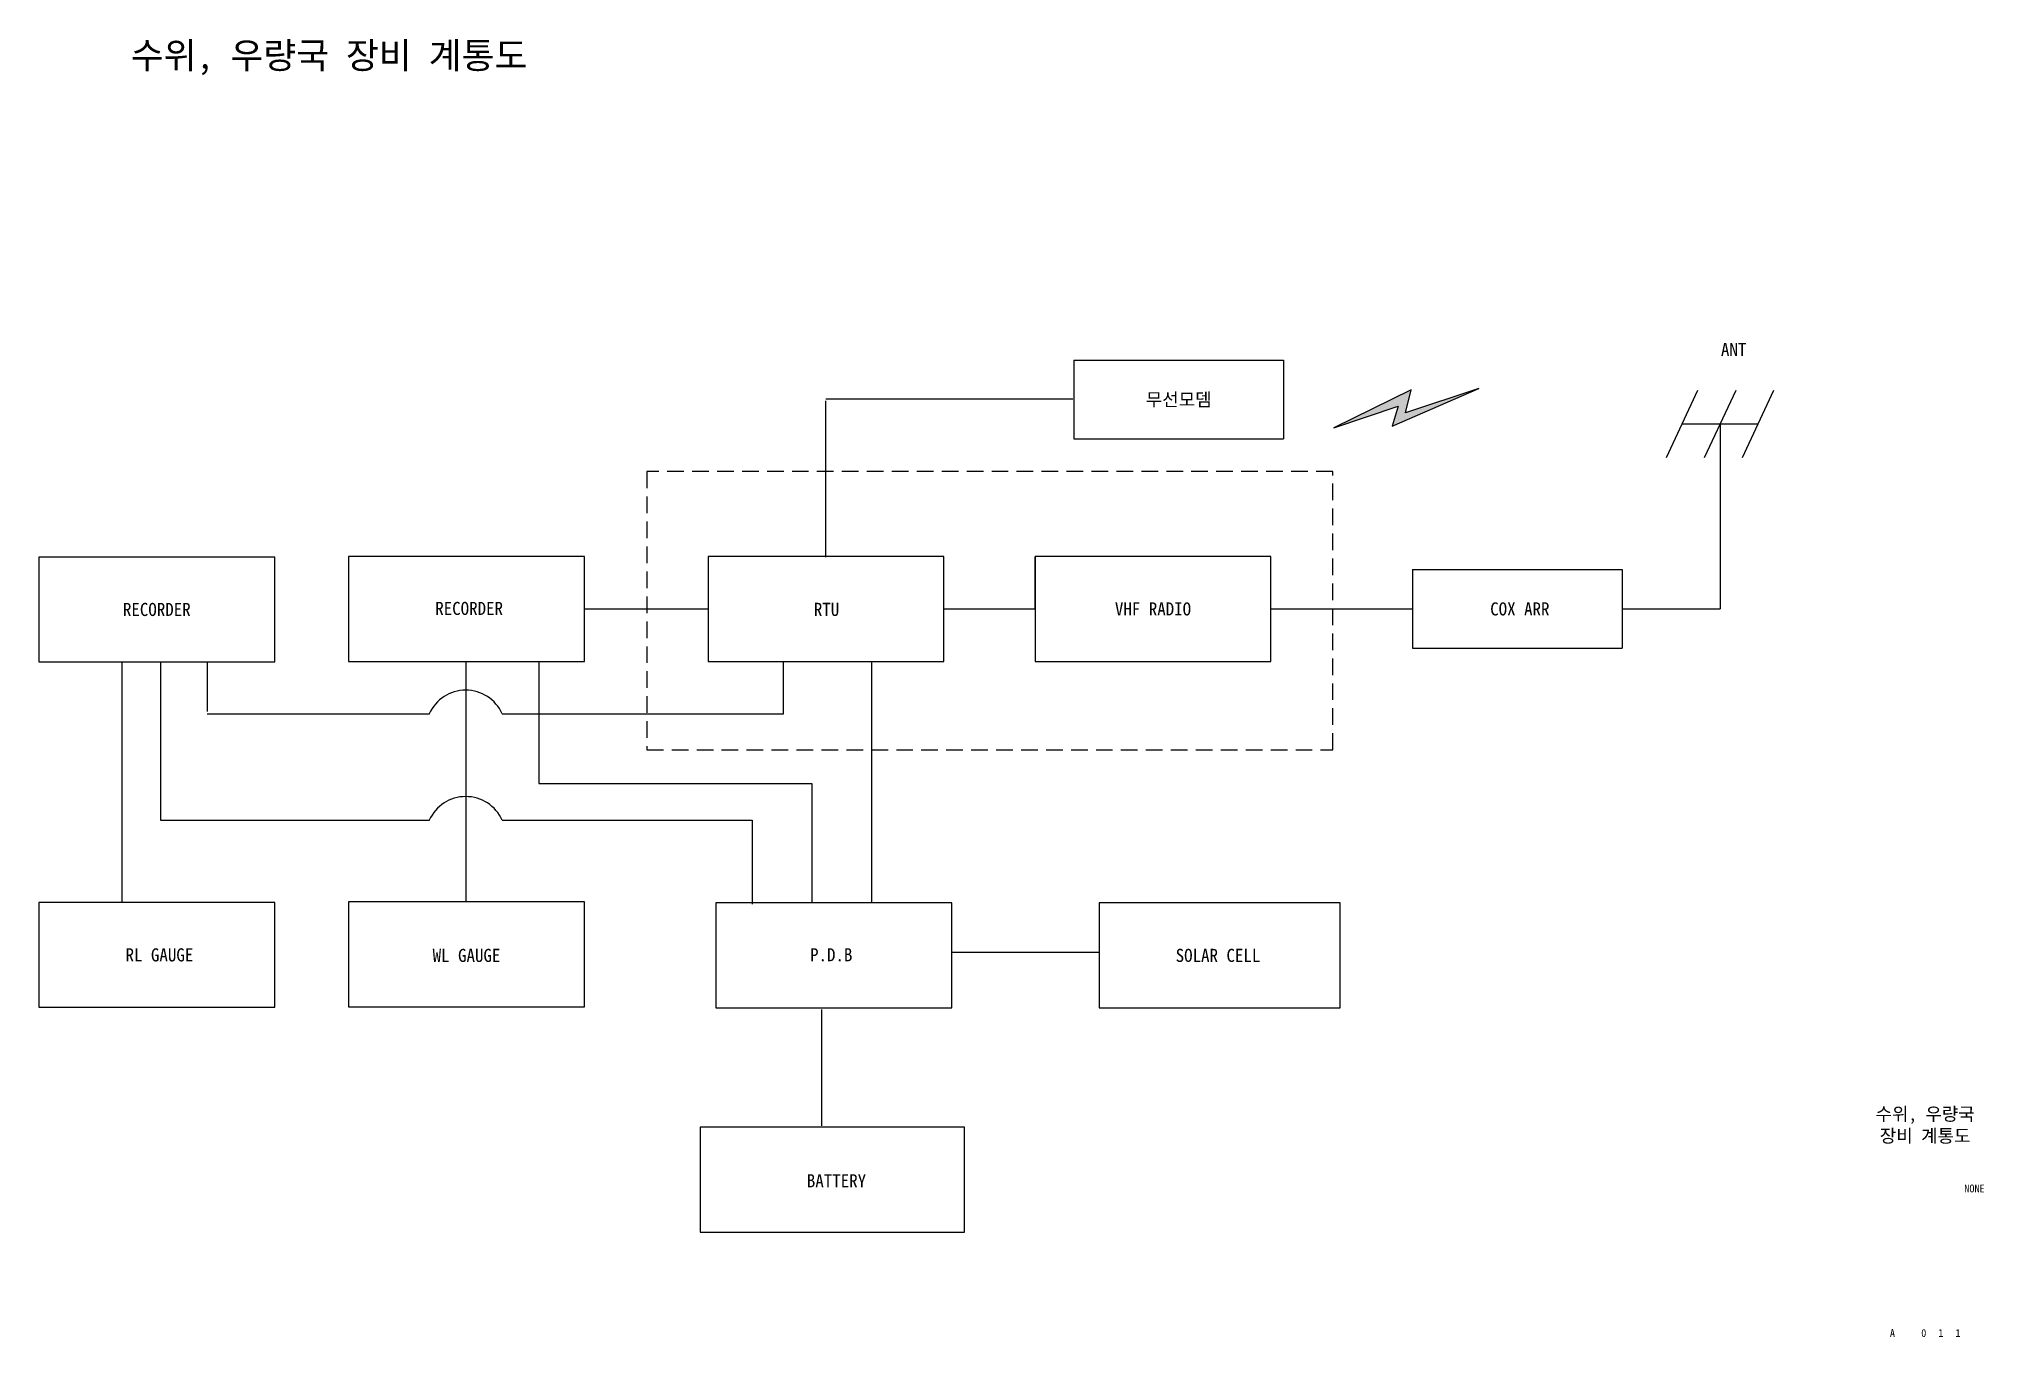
# Model space of a CAD drawing. Header units: millimetres. Extents: x 30 to 401, y 14 to 261.
import ezdxf
from ezdxf.enums import TextEntityAlignment as Align

# ---------------------------------------------------------------- set-up
doc = ezdxf.new("R2010")
doc.units = ezdxf.units.MM
doc.linetypes.add('HIDDEN', pattern=[9.525, 6.35, -3.175])
doc.layers.get('0').update_dxf_attribs({"linetype": 'CONTINUOUS'})
for name, color, linetype in [('CABLE', 1, 'CONTINUOUS'), ('LINE', 7, 'CONTINUOUS'), ('txt', 7, 'CONTINUOUS')]:
    doc.layers.add(name, color=color, linetype=linetype)
doc.styles.add('style', font='')
doc.styles.add('style1', font='')
doc.styles.get('style').set_extended_font_data('GulimChe')
doc.styles.get('style1').set_extended_font_data('GulimChe')

# ---------------------------------------------------------------- blocks, each defined once
blk = doc.blocks.new('ns')
h = blk.add_hatch(color=1)
h.set_gradient(color1=(255, 0, 0), color2=(255, 66, 66), one_color=1, tint=0.63, name='INVHEMISPHERICAL')
h.paths.add_polyline_path([(37.28, 9.61), (23.32, 4.94), (24.4, 9.38), (9.63, 2.09), (21.89, 6.22), (20.77, 2.4)])
at = {"layer": 'CABLE'}
for p, q in [((24.4, 9.38), (9.63, 2.09)), ((20.77, 2.4), (37.28, 9.61)), ((37.28, 9.61), (23.32, 4.94)), ((23.32, 4.94), (24.4, 9.38)), ((9.63, 2.09), (21.89, 6.22)), ((21.89, 6.22), (20.77, 2.4))]:
    blk.add_line(p, q, dxfattribs=at)

msp = doc.modelspace()

# ---------------------------------------------------------------- linework, layer by layer
at = {"layer": 'CABLE'}
for p, q in [((180.03, 192.51), (227.19, 192.51)), ((180.03, 162.32), (180.03, 192.15)), ((350.68, 175.13), (350.68, 152.43)), ((133.98, 152.43), (155.38, 152.43)), ((147.38, 152.43), (157.58, 152.43)), ((202.58, 152.43), (217.58, 152.43)), ((202.58, 152.43), (219.98, 152.43)), ((264.98, 152.43), (291.98, 152.43)), ((331.98, 152.43), (350.68, 152.43)), ((45.68, 142.33), (45.68, 103.93)), ((53.08, 142.43), (53.08, 112.13)), ((61.98, 142.23), (61.98, 132.83)), ((111.38, 142.43), (111.38, 104.03)), ((125.28, 142.43), (125.28, 119.13)), ((171.98, 132.43), (171.98, 142.23)), ((188.78, 142.43), (188.78, 96.33)), ((61.98, 132.43), (104.39, 132.43)), ((118.28, 132.43), (171.98, 132.43)), ((145.88, 125.53), (145.88, 125.53)), ((125.28, 119.13), (177.38, 119.13)), ((177.38, 119.13), (177.38, 96.33)), ((53.08, 112.13), (104.39, 112.13)), ((118.28, 112.13), (165.98, 112.13)), ((165.98, 112.13), (165.98, 96.13)), ((45.68, 104.63), (45.68, 96.43)), ((111.38, 104.73), (111.38, 96.53)), ((204.08, 86.93), (232.18, 86.93)), ((179.28, 53.83), (179.28, 76.03))]:
    msp.add_line(p, q, dxfattribs=at)
for centre in [(111.33, 129.31), (111.33, 109.01)]:
    msp.add_arc(centre, 7.62, 24.1468, 155.8532, dxfattribs=at)
at = {"layer": 'LINE'}
for p, q in [((227.37, 199.88), (227.37, 184.88)), ((227.37, 199.88), (267.37, 199.88)), ((267.37, 199.88), (267.37, 184.88)), ((346.38, 194.13), (340.38, 181.23)), ((353.68, 194.13), (347.68, 181.23)), ((360.88, 194.13), (354.88, 181.23)), ((343.38, 187.73), (357.88, 187.73)), ((350.68, 187.73), (350.68, 175.13)), ((227.37, 184.88), (267.37, 184.88)), ((29.88, 162.33), (29.88, 142.33)), ((74.88, 162.33), (29.88, 162.33)), ((74.88, 142.33), (74.88, 162.33)), ((88.98, 162.43), (88.98, 142.43)), ((133.98, 162.43), (88.98, 162.43)), ((133.98, 142.43), (133.98, 162.43)), ((157.58, 162.43), (157.58, 142.43)), ((202.58, 162.43), (157.58, 162.43)), ((202.58, 142.43), (202.58, 162.43)), ((219.98, 152.43), (219.98, 162.43)), ((219.98, 162.43), (219.98, 142.43)), ((264.98, 162.43), (219.98, 162.43)), ((264.98, 142.43), (264.98, 162.43)), ((291.98, 159.93), (291.98, 144.93)), ((291.98, 159.93), (331.98, 159.93)), ((331.98, 159.93), (331.98, 144.93)), ((291.98, 144.93), (331.98, 144.93)), ((29.88, 142.33), (74.88, 142.33)), ((88.98, 142.43), (133.98, 142.43)), ((157.58, 142.43), (202.58, 142.43)), ((219.98, 142.43), (264.98, 142.43)), ((88.98, 96.53), (88.98, 76.53)), ((133.98, 96.53), (88.98, 96.53)), ((133.98, 76.53), (133.98, 96.53)), ((29.88, 96.43), (29.88, 76.43)), ((74.88, 96.43), (29.88, 96.43)), ((74.88, 76.43), (74.88, 96.43)), ((159.08, 96.33), (159.08, 76.33)), ((204.08, 96.33), (159.08, 96.33)), ((204.08, 76.33), (204.08, 96.33)), ((232.18, 96.33), (232.18, 76.33)), ((278.18, 96.33), (232.18, 96.33)), ((278.18, 76.33), (278.18, 96.33)), ((29.88, 76.43), (74.88, 76.43)), ((30.38, 76.43), (62.38, 76.43)), ((34.88, 76.43), (69.88, 76.43)), ((88.98, 76.53), (133.98, 76.53)), ((89.48, 76.53), (121.48, 76.53)), ((93.98, 76.53), (128.98, 76.53)), ((159.08, 76.33), (204.08, 76.33)), ((232.18, 76.33), (278.18, 76.33)), ((156.08, 53.53), (156.08, 33.53)), ((206.48, 53.53), (156.08, 53.53)), ((206.48, 33.53), (206.48, 53.53)), ((156.08, 33.53), (206.48, 33.53))]:
    msp.add_line(p, q, dxfattribs=at)
at = {"layer": 'LINE', "linetype": 'HIDDEN', "ltscale": 0.5}
for p, q in [((145.88, 178.63), (145.88, 125.53)), ((276.78, 178.63), (145.88, 178.63)), ((276.78, 125.53), (276.78, 178.63)), ((145.88, 125.53), (276.78, 125.53))]:
    msp.add_line(p, q, dxfattribs=at)

# ---------------------------------------------------------------- block references
at = {"color": 0}
msp.add_blockref('ns', (267.37, 184.88), dxfattribs=at)

# ---------------------------------------------------------------- texts
at = {"style": 'style1'}
msp.add_text('ANT', height=2.5, dxfattribs=at).set_placement((353.28, 201.93), align=Align.MIDDLE)
for s, height, style, p in [('무선모뎀', 2.5, 'style1', (247.37, 192.38)), ('NONE', 1.5, 'style', (399.24, 41.86)), ('A', 1.5, 'style', (383.58, 14.28)), ('0', 1.5, 'style', (389.56, 14.28)), ('1', 1.5, 'style', (392.82, 14.28)), ('1', 1.5, 'style', (396.09, 14.28))]:
    msp.add_text(s, height=height, dxfattribs=dict(style=style)).set_placement(p, align=Align.MIDDLE_CENTER)
at = {"insert": (389.82, 53.85), "char_height": 2.5, "width": 34.7927, "attachment_point": 5, "style": 'style'}
msp.add_mtext('수위, 우량국\\P장비 계통도', dxfattribs=at)
at = {"layer": 'txt', "style": 'style1'}
msp.add_text('수위, 우량국 장비 계통도', height=5, dxfattribs=at).set_placement((47.42, 255.54))
for s, p in [('RECORDER', (52.38, 152.33)), ('RECORDER', (111.98, 152.53)), ('RTU', (180.18, 152.33)), ('VHF RADIO', (242.48, 152.43)), ('COX ARR', (312.48, 152.43)), ('RL GAUGE', (52.88, 86.43)), ('WL GAUGE', (111.48, 86.33)), ('P.D.B', (181.08, 86.43)), ('SOLAR CELL', (254.88, 86.33)), ('BATTERY', (182.08, 43.33))]:
    msp.add_text(s, height=2.5, dxfattribs=at).set_placement(p, align=Align.MIDDLE)

doc.saveas('drawing.dxf')
